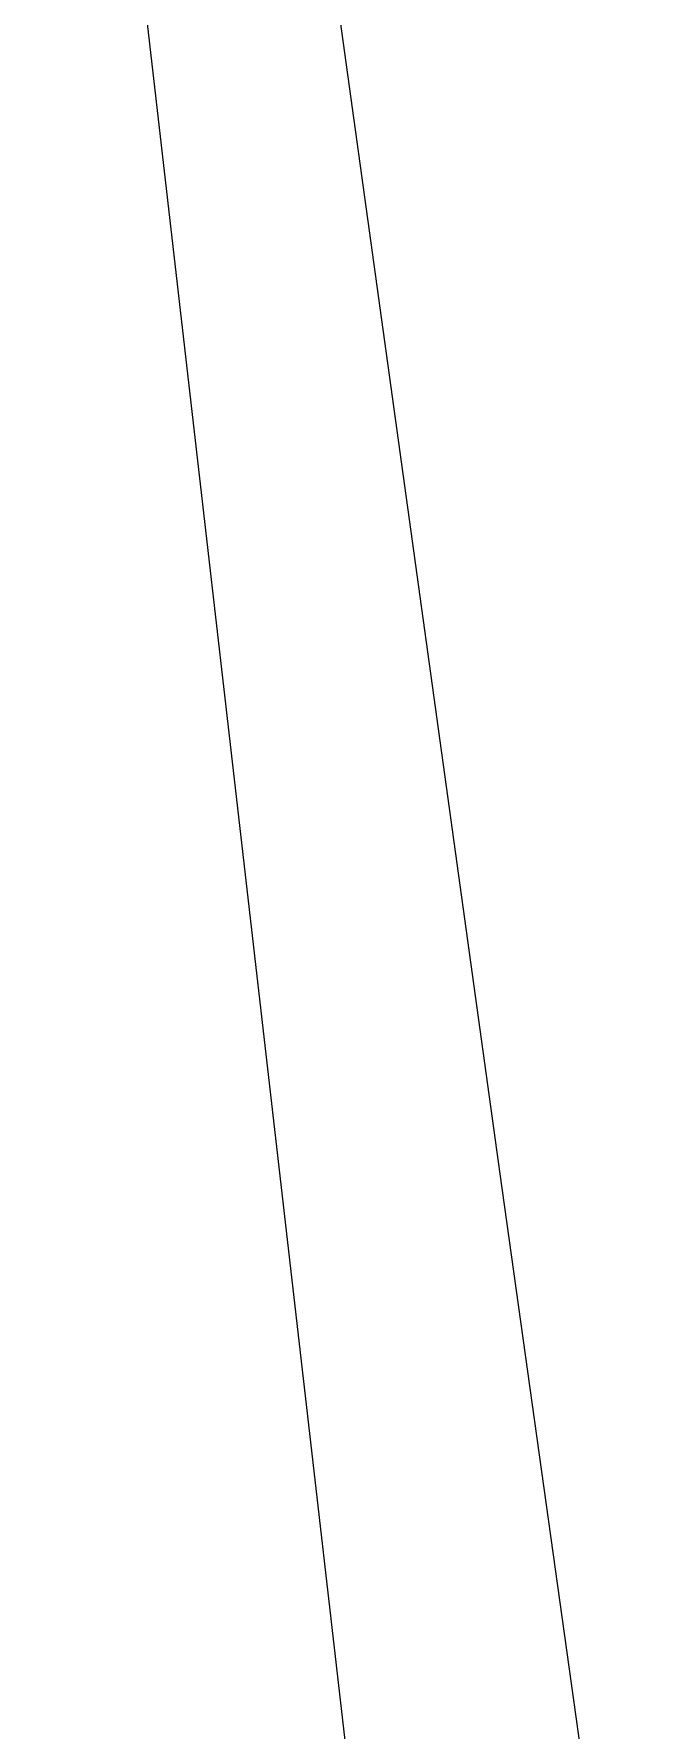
# Model space of a CAD drawing. Header units: millimetres. Extents: x 0 to 1796, y -1116 to 841.
# Drawn here: x 180.80382 to 180.80605, y -593.06679 to -593.06067 of the extents above; entities that cross this region are included whole.
import ezdxf

# ---------------------------------------------------------------- set-up
doc = ezdxf.new("R2010")
doc.units = ezdxf.units.MM
doc.layers.add('Blocks', color=7, linetype='Continuous')
doc.layers.add('Blocks$Inner', color=7, linetype='Continuous', lineweight=25, true_color=0x007f00)

# ---------------------------------------------------------------- blocks, each defined once
blk = doc.blocks.new('Series 7 3117 Office Chair Back')
at = {"layer": 'Blocks$Inner'}
blk.add_line((180.7970647, 522.0310094), (181.2027381, 518.5113514), dxfattribs=at)
blk.add_open_spline([(181.7166471, 524.2510995), (181.6716069, 524.2116857), (181.5149709, 524.0672776), (181.221495, 523.7386167), (180.8242698, 523.0638732), (180.6981549, 522.0798055), (181.0695522, 520.939066), (182.1040369, 519.2311968), (183.9003692, 517.3930386), (187.1183902, 514.7328049), (189.7141782, 512.7548879), (192.7970774, 510.5430767), (196.0785377, 508.2609998), (201.0036628, 504.9401402), (209.5415652, 499.5012727), (219.8365089, 493.5623438), (231.9707793, 487.7911543), (240.9506647, 484.4079925), (249.5911655, 481.8777274), (256.0870867, 480.3249158), (262.4937693, 479.3609983), (268.7202511, 479.024686), (273.5104872, 479.2774759), (277.866763, 480.1078268), (280.8504346, 481.0268088), (282.5581364, 481.7359163), (283.2745275, 482.0714404)], degree=3, knots=[-88.490624, -88.490624, -88.490624, -88.490624, -88.337856, -87.93862, -87.29267, -86.066859, -85.046832, -84.400786, -82.151138, -81.50528, -80.27114, -79.423248, -78.777501, -77.650658, -75.885516, -73.442822, -72.151504, -69.952172, -69.304657, -68.274971, -67.057846, -66.415075, -65.368492, -64.723363, -64.168835, -63.752992, -63.752992, -63.752992, -63.752992], dxfattribs=at)

msp = doc.modelspace()

# ---------------------------------------------------------------- block references
at = {"layer": 'Blocks'}
msp.add_blockref('Series 7 3117 Office Chair Back', (0, -1115.0294708), dxfattribs=at)

doc.saveas('drawing.dxf')
